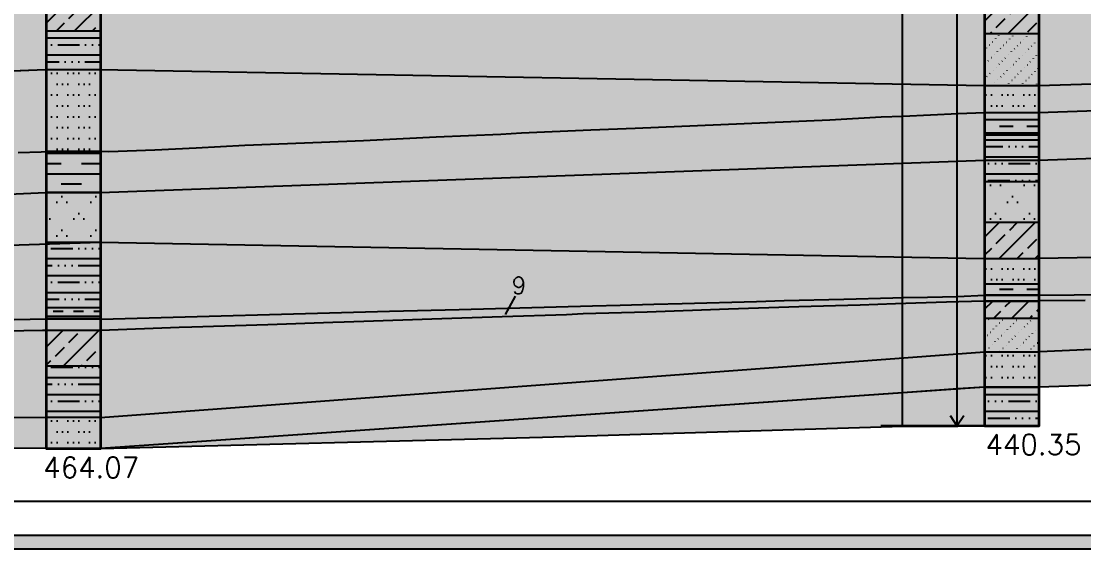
# Model space of a CAD drawing. Header units: millimetres. Extents: x 1392 to 3648, y 316 to 852.
# Drawn here: x 1518.6 to 1675.1, y 315.7 to 393.4 of the extents above; entities that cross this region are included whole.
import ezdxf

# ---------------------------------------------------------------- set-up
doc = ezdxf.new("R2010")
doc.units = ezdxf.units.MM
for name, color, linetype in [('图例', 250, 'Continuous'), ('图签图框', 7, 'Continuous'), ('地层', 5, 'Continuous'), ('基岩承压含水层', 131, 'Continuous'), ('煤层', 250, 'Continuous'), ('钻孔', 250, 'Continuous')]:
    doc.layers.add(name, color=color, linetype=linetype)
doc.layers.add('隔水层', color=21, linetype='Continuous', true_color=0xffab57)
doc.styles.get("Standard").update_dxf_attribs({"font": 'txt', "bigfont": 'gbcbig.shx'})
pattern_1 = [(0, (1388.7976, 311.732), (2.5, 2.5), [0, -5]), (0, (1390.2976, 311.732), (2.5, 2.5), [0, -5]), (0, (1389.5476, 312.562), (2.5, 2.5), [0, -5])]
pattern_2 = [(0, (1387.8476, 312.102), (1.6, 1.6), [0, -3.2]), (0, (1388.6476, 312.102), (1.6, 1.6), [0, -3.2]), (0, (1389.4476, 312.102), (1.6, 1.6), [0, -3.2])]
pattern_3 = [(0, (1387.0476, 310.902), (0, 2.5), []), (0, (1389.0476, 312.402), (3, 2.5), [3, -4]), (0, (1393.0476, 312.402), (3, 2.5), [0, -1, 0, -1, 0, -1])]
pattern_4 = [(45, (1387.0476, 310.902), (-2.65165, 2.65165), []), (45, (1389.6993, 310.902), (-2.65165, 2.65165), [1.875, -0.9375])]
pattern_5 = [(45, (1387.0476, 310.902), (-0.707107, 1.4142136), [0.04, -0.6])]
pattern_6 = [(0, (1387.048, 318.902), (0, 8), [8, 0]), (0, (1392.648, 311.902), (0, 8), [2, -6]), (0, (1392.648, 315.902), (0, 8), [2, -6]), (0, (1387.048, 312.902), (0, 8), [8, 0]), (0, (1387.048, 316.902), (0, 8), [8, 0]), (0, (1387.048, 314.902), (0, 8), [8, 0]), (0, (1388.648, 311.902), (0, 8), [2, -6]), (0, (1387.048, 313.902), (0, 8), [1.6, -6.4]), (0, (1390.648, 313.902), (0, 8), [2, -6]), (0, (1388.648, 315.902), (0, 8), [2, -6]), (0, (1387.048, 317.902), (0, 8), [1.6, -6.4]), (0, (1390.648, 317.902), (0, 8), [2, -6]), (0, (1394.648, 313.902), (0, 8), [0.4, -7.6]), (0, (1394.648, 317.902), (0, 8), [0.4, -7.6])]

msp = doc.modelspace()

# ---------------------------------------------------------------- hatches: boundary and pattern name
at = {"layer": '图例'}
h = msp.add_hatch(dxfattribs=at)
h.set_pattern_fill('ANSI33', color=256, scale=15, style=0)
h.set_pattern_definition(pattern_4)
h.paths.add_polyline_path([(1530.28, 391.94), (1530.28, 397.47), (1522.25, 397.47), (1522.25, 391.94)])
h = msp.add_hatch(dxfattribs=at)
h.set_pattern_fill('ANSI33', color=256, scale=15, style=0)
h.set_pattern_definition(pattern_4)
h.paths.add_polyline_path([(1668.49, 391.55), (1668.49, 397.27), (1660.45, 397.27), (1660.45, 391.55)])
h = msp.add_hatch(dxfattribs=at)
h.set_pattern_fill('ANSI33', color=256, scale=15, style=0)
h.set_pattern_definition(pattern_4)
h.paths.add_polyline_path([(1668.49, 358.43), (1668.49, 363.75), (1660.45, 363.75), (1660.45, 358.43)])
h = msp.add_hatch(dxfattribs=at)
h.set_pattern_fill('ANSI33', color=256, scale=15, style=0)
h.set_pattern_definition(pattern_4)
h.paths.add_polyline_path([(1668.49, 349.65), (1668.49, 352.15), (1660.45, 352.15), (1660.45, 349.65)])
h = msp.add_hatch(dxfattribs=at)
h.set_pattern_fill('ANSI33', color=256, scale=15, style=0)
h.set_pattern_definition(pattern_4)
h.paths.add_polyline_path([(1530.28, 342.56), (1530.28, 347.81), (1522.25, 347.81), (1522.25, 342.56)])
at = {"layer": '图签图框'}
h = msp.add_hatch(color=256, dxfattribs=at)
h.paths.add_polyline_path([(1392.14, 315.66), (2316.89, 315.66), (2316.89, 847.4), (1392.14, 847.4)])
h.paths.add_polyline_path([(1394.14, 317.66), (2314.89, 317.66), (2314.89, 845.4), (1394.14, 845.4)], flags=16)
at = {"layer": '基岩承压含水层'}
for points in [[(1715.27, 381.59), (1723.89, 381.82), (1730.1, 382.12), (1739.29, 382.33), (1739.24, 386.09), (1668.45, 383.92), (1660.45, 383.92), (1530.12, 386.27), (1522.15, 386.25), (1474.77, 384.37), (1474.77, 371.71), (1485.53, 372.23), (1502.57, 373.16), (1518.14, 374.01), (1521.52, 374.15), (1522.25, 374.17), (1530.28, 374.21), (1531.46, 374.17), (1538.25, 374.42), (1544.36, 374.72), (1551.52, 375.12), (1562.78, 375.57), (1568.99, 375.81), (1579.68, 376.33), (1589.21, 376.72), (1592.23, 376.91), (1602.46, 377.39), (1608.97, 377.62), (1637.68, 378.85), (1645.21, 379.27), (1648.4, 379.37), (1656.54, 379.76), (1660.45, 379.91), (1668.49, 379.93), (1669.8, 379.97), (1699.65, 381.02), (1708.3, 381.3)], [(1474.77, 358.94), (1474.77, 366), (1522.15, 368.13), (1530.25, 368.15), (1660.45, 372.92), (1668.37, 372.92), (1739.32, 375.39), (1739.17, 359.66), (1668.45, 358.43), (1660.36, 358.36), (1530.26, 360.78)], [(1474.77, 334.53), (1522.18, 335.02), (1530.25, 334.98), (1660.45, 344.68), (1668.61, 344.7), (1739.31, 347.91), (1739.31, 341.88), (1668.49, 339.44), (1660.45, 339.44), (1530.28, 330.44), (1522.25, 330.45), (1474.77, 330.47)]]:
    msp.add_hatch(color=256, dxfattribs=at).paths.add_polyline_path(points)
at = {"layer": '煤层'}
msp.add_hatch(color=256, dxfattribs=at).paths.add_polyline_path([(1474.77, 348.54), (1493.92, 348.95), (1522.24, 349.51), (1530.34, 349.49), (1572.82, 350.64), (1583.06, 350.9), (1602.69, 351.43), (1606.79, 351.55), (1611.72, 351.7), (1615.89, 351.8), (1626.86, 352.09), (1630.92, 352.22), (1639.74, 352.44), (1646.93, 352.62), (1648.49, 352.67), (1652.04, 352.74), (1656.44, 352.81), (1660.45, 352.99), (1668.51, 353), (1673.66, 353.05), (1678.85, 353.14), (1685.81, 353.28), (1689.12, 353.26), (1690.5, 353.36), (1697.24, 353.44), (1708.29, 353.6), (1730.77, 354), (1737.18, 354.1), (1739.22, 354.07), (1739.28, 354.07), (1739.26, 352.91), (1738.43, 352.93), (1721.17, 352.74), (1709.26, 352.63), (1702.7, 352.53), (1694.34, 352.44), (1675.28, 352.25), (1668.27, 352.16), (1660.36, 352.15), (1654.82, 351.99), (1647.31, 351.73), (1642.13, 351.56), (1633.1, 351.29), (1622.75, 350.93), (1610.76, 350.51), (1601.33, 350.25), (1598.89, 350.12), (1589.4, 349.83), (1579.04, 349.48), (1576.22, 349.38), (1566.13, 349.03), (1564.46, 348.98), (1554.89, 348.65), (1543.71, 348.31), (1541.83, 348.25), (1530.29, 347.82), (1521.72, 347.81), (1491.37, 347.27), (1475.27, 346.95), (1474.77, 346.94)])
at = {"layer": '钻孔'}
h = msp.add_hatch(dxfattribs=at)
h.set_pattern_fill('WB09', color=256, scale=10, style=0, pattern_type=2)
h.set_pattern_definition(pattern_3)
h.paths.add_polyline_path([(1530.28, 386.27), (1530.28, 391.94), (1522.25, 391.94), (1522.25, 386.27)])
h = msp.add_hatch(dxfattribs=at)
h.set_pattern_fill('Q111', color=256, scale=5, style=0, pattern_type=2)
h.set_pattern_definition(pattern_5)
h.paths.add_polyline_path([(1660.45, 391.55), (1660.45, 383.92), (1668.49, 383.92), (1668.49, 391.55)])
h = msp.add_hatch(dxfattribs=at)
h.set_pattern_fill('QF03', color=256, scale=8, style=0, pattern_type=2)
h.set_pattern_definition(pattern_2)
h.paths.add_polyline_path([(1530.28, 386.27), (1522.25, 386.27), (1522.25, 374.17), (1530.28, 374.21)])
h = msp.add_hatch(dxfattribs=at)
h.set_pattern_fill('QF03', color=256, scale=8, style=0, pattern_type=2)
h.set_pattern_definition(pattern_2)
h.paths.add_polyline_path([(1668.49, 379.93), (1668.49, 383.92), (1660.45, 383.92), (1660.45, 379.91)])
h = msp.add_hatch(dxfattribs=at)
h.set_pattern_fill('XA01', color=256, scale=8, style=0, pattern_type=2)
h.set_pattern_definition(pattern_6)
h.paths.add_polyline_path([(1668.49, 376.63), (1668.49, 379.91), (1660.45, 379.91), (1660.45, 376.63)])
h = msp.add_hatch(dxfattribs=at)
h.set_pattern_fill('WB09', color=256, scale=10, style=0, pattern_type=2)
h.set_pattern_definition(pattern_3)
h.paths.add_polyline_path([(1668.49, 376.63), (1660.45, 376.63), (1660.45, 369.75), (1668.49, 369.75)])
h = msp.add_hatch(dxfattribs=at)
h.set_pattern_fill('XA01', color=256, scale=12, style=0, pattern_type=2)
h.set_pattern_definition([(0, (1387.048, 322.902), (0, 12), [12, 0]), (0, (1395.448, 312.402), (0, 12), [3, -9]), (0, (1395.448, 318.402), (0, 12), [3, -9]), (0, (1387.048, 313.902), (0, 12), [12, 0]), (0, (1387.048, 319.902), (0, 12), [12, 0]), (0, (1387.048, 316.902), (0, 12), [12, 0]), (0, (1389.448, 312.402), (0, 12), [3, -9]), (0, (1387.048, 315.402), (0, 12), [2.4, -9.6]), (0, (1392.448, 315.402), (0, 12), [3, -9]), (0, (1389.448, 318.402), (0, 12), [3, -9]), (0, (1387.048, 321.402), (0, 12), [2.4, -9.6]), (0, (1392.448, 321.402), (0, 12), [3, -9]), (0, (1398.448, 315.402), (0, 12), [0.6, -11.4]), (0, (1398.448, 321.402), (0, 12), [0.6, -11.4])])
h.paths.add_polyline_path([(1522.25, 374.17), (1522.25, 368.15), (1530.28, 368.15), (1530.28, 374.17)])
h = msp.add_hatch(dxfattribs=at)
h.set_pattern_fill('QF04', color=256, scale=10, style=0, pattern_type=2)
h.set_pattern_definition(pattern_1)
h.paths.add_polyline_path([(1660.45, 369.75), (1660.45, 363.75), (1668.49, 363.75), (1668.49, 369.75)])
h = msp.add_hatch(dxfattribs=at)
h.set_pattern_fill('QF04', color=256, scale=10, style=0, pattern_type=2)
h.set_pattern_definition(pattern_1)
h.paths.add_polyline_path([(1530.28, 360.76), (1530.28, 368.15), (1522.25, 368.15), (1522.25, 360.76)])
h = msp.add_hatch(dxfattribs=at)
h.set_pattern_fill('WB09', color=256, scale=10, style=0, pattern_type=2)
h.set_pattern_definition(pattern_3)
h.paths.add_polyline_path([(1522.25, 360.76), (1522.25, 351.13), (1530.28, 351.13), (1530.28, 360.76)])
h = msp.add_hatch(dxfattribs=at)
h.set_pattern_fill('QF03', color=256, scale=8, style=0, pattern_type=2)
h.set_pattern_definition(pattern_2)
h.paths.add_polyline_path([(1660.45, 358.43), (1660.45, 354.68), (1668.49, 354.68), (1668.49, 358.43)])
h = msp.add_hatch(dxfattribs=at)
h.set_pattern_fill('XA01', color=256, scale=8, style=0, pattern_type=2)
h.set_pattern_definition(pattern_6)
h.paths.add_polyline_path([(1668.49, 353), (1668.49, 354.68), (1660.45, 354.68), (1660.45, 353)])
h = msp.add_hatch(dxfattribs=at)
h.set_pattern_fill('XA01', color=256, scale=6, style=0, pattern_type=2)
h.set_pattern_definition([(0, (1387.0476, 316.902), (0, 6), [6, 0]), (0, (1391.2476, 311.652), (0, 6), [1.5, -4.5]), (0, (1391.2476, 314.652), (0, 6), [1.5, -4.5]), (0, (1387.0476, 312.402), (0, 6), [6, 0]), (0, (1387.0476, 315.402), (0, 6), [6, 0]), (0, (1387.0476, 313.902), (0, 6), [6, 0]), (0, (1388.2476, 311.652), (0, 6), [1.5, -4.5]), (0, (1387.0476, 313.152), (0, 6), [1.2, -4.8]), (0, (1389.7476, 313.152), (0, 6), [1.5, -4.5]), (0, (1388.2476, 314.652), (0, 6), [1.5, -4.5]), (0, (1387.0476, 316.152), (0, 6), [1.2, -4.8]), (0, (1389.7476, 316.152), (0, 6), [1.5, -4.5]), (0, (1392.7476, 313.152), (0, 6), [0.3, -5.7]), (0, (1392.7476, 316.152), (0, 6), [0.3, -5.7])])
h.paths.add_polyline_path([(1530.28, 349.51), (1530.28, 351.13), (1522.25, 351.13), (1522.25, 349.51)])
h = msp.add_hatch(dxfattribs=at)
h.set_pattern_fill('Q111', color=256, scale=5, style=0, pattern_type=2)
h.set_pattern_definition(pattern_5)
h.paths.add_polyline_path([(1668.49, 344.68), (1668.49, 349.65), (1660.45, 349.65), (1660.45, 344.68)])
h = msp.add_hatch(dxfattribs=at)
h.set_pattern_fill('QF03', color=256, scale=8, style=0, pattern_type=2)
h.set_pattern_definition(pattern_2)
h.paths.add_polyline_path([(1660.45, 344.68), (1660.45, 339.44), (1668.49, 339.44), (1668.49, 344.68)])
h = msp.add_hatch(dxfattribs=at)
h.set_pattern_fill('WB09', color=256, scale=10, style=0, pattern_type=2)
h.set_pattern_definition(pattern_3)
h.paths.add_polyline_path([(1522.25, 342.56), (1522.25, 334.98), (1530.28, 334.98), (1530.28, 342.56)])
h = msp.add_hatch(dxfattribs=at)
h.set_pattern_fill('WB09', color=256, scale=10, style=0, pattern_type=2)
h.set_pattern_definition(pattern_3)
h.paths.add_polyline_path([(1668.49, 333.77), (1668.49, 339.44), (1660.45, 339.44), (1660.45, 333.77)])
h = msp.add_hatch(dxfattribs=at)
h.set_pattern_fill('QF03', color=256, scale=8, style=0, pattern_type=2)
h.set_pattern_definition(pattern_2)
h.paths.add_polyline_path([(1530.28, 330.44), (1530.28, 334.98), (1522.25, 334.98), (1522.25, 330.45)])
at = {"layer": '隔水层'}
for points in [[(1474.77, 394.79), (1474.77, 384.37), (1493.13, 385.1), (1517.32, 386.06), (1522.12, 386.27), (1530.12, 386.27), (1660.45, 383.92), (1668.45, 383.92), (1739.24, 386.09), (1739.24, 399.14), (1668.42, 397.29), (1660.45, 397.27), (1530.1, 399.71), (1522.05, 399.71)], [(1739.32, 375.39), (1739.29, 382.33), (1730.1, 382.12), (1723.89, 381.82), (1715.27, 381.59), (1708.3, 381.3), (1699.65, 381.02), (1669.8, 379.97), (1668.49, 379.93), (1660.45, 379.91), (1656.54, 379.76), (1648.4, 379.37), (1645.21, 379.27), (1637.68, 378.85), (1608.97, 377.62), (1602.46, 377.39), (1592.23, 376.91), (1589.21, 376.72), (1579.68, 376.33), (1568.99, 375.81), (1562.78, 375.57), (1551.52, 375.12), (1544.36, 374.72), (1538.25, 374.42), (1531.46, 374.17), (1530.28, 374.21), (1522.25, 374.17), (1521.52, 374.15), (1518.14, 374.01), (1502.57, 373.16), (1485.53, 372.23), (1474.77, 371.71), (1474.77, 366), (1522.15, 368.13), (1530.25, 368.15), (1660.45, 372.92), (1668.37, 372.92)], [(1739.17, 359.66), (1668.45, 358.43), (1660.36, 358.36), (1530.26, 360.78), (1474.77, 358.94), (1474.77, 348.54), (1493.92, 348.95), (1522.24, 349.51), (1530.34, 349.49), (1572.82, 350.64), (1583.06, 350.9), (1602.69, 351.43), (1606.79, 351.55), (1611.72, 351.7), (1615.89, 351.8), (1626.86, 352.09), (1630.92, 352.22), (1639.74, 352.44), (1646.93, 352.62), (1648.49, 352.67), (1652.04, 352.74), (1656.44, 352.81), (1660.45, 352.99), (1668.51, 353), (1673.66, 353.05), (1678.85, 353.14), (1685.81, 353.28), (1689.12, 353.26), (1690.5, 353.36), (1697.24, 353.44), (1708.29, 353.6), (1730.77, 354), (1737.18, 354.1), (1739.22, 354.07)], [(1660.45, 344.68), (1668.61, 344.7), (1739.31, 347.91), (1739.26, 352.91), (1738.43, 352.93), (1721.17, 352.74), (1709.26, 352.63), (1702.7, 352.53), (1694.34, 352.44), (1675.28, 352.25), (1668.27, 352.16), (1660.36, 352.15), (1654.82, 351.99), (1647.31, 351.73), (1642.13, 351.56), (1633.1, 351.29), (1622.75, 350.93), (1610.76, 350.51), (1601.33, 350.25), (1598.89, 350.12), (1589.4, 349.83), (1579.04, 349.48), (1576.22, 349.38), (1566.13, 349.03), (1564.46, 348.98), (1554.89, 348.65), (1543.71, 348.31), (1541.83, 348.25), (1530.29, 347.82), (1521.72, 347.81), (1491.37, 347.27), (1475.27, 346.95), (1474.77, 346.94), (1474.77, 334.53), (1522.18, 335.02), (1530.25, 334.98)], [(1530.28, 330.44), (1595.34, 332.09), (1648.45, 333.73), (1656.51, 333.73), (1660.45, 333.77), (1668.49, 333.77), (1668.49, 339.44), (1660.45, 339.44), (1656.53, 339.24), (1648.36, 338.62)]]:
    msp.add_hatch(color=256, dxfattribs=at).paths.add_polyline_path(points)

# ---------------------------------------------------------------- linework, layer by layer
at = {"layer": '图签图框'}
for points in [[(1392.14, 315.66), (2316.89, 315.66), (2316.89, 847.4), (1392.14, 847.4)], [(1394.14, 317.66), (2314.89, 317.66), (2314.89, 845.4), (1394.14, 845.4)], [(1399.14, 322.66), (2309.89, 322.66), (2309.89, 840.4), (1399.14, 840.4)]]:
    msp.add_lwpolyline(points, close=True, dxfattribs=at)
at = {"layer": '地层'}
msp.add_lwpolyline([(1518.14, 374.01), (1521.52, 374.15), (1522.25, 374.17), (1530.28, 374.21), (1531.46, 374.17), (1538.25, 374.42), (1544.36, 374.72), (1551.52, 375.12), (1562.78, 375.57), (1568.99, 375.81), (1579.68, 376.33), (1589.21, 376.72), (1592.23, 376.91), (1602.46, 377.39), (1608.97, 377.62), (1637.68, 378.85), (1645.21, 379.27), (1648.4, 379.37), (1656.54, 379.76), (1660.45, 379.91), (1668.49, 379.93), (1669.8, 379.97), (1699.65, 381.02)], dxfattribs=at)
at = {"layer": '基岩承压含水层'}
msp.add_lwpolyline([(1474.77, 371.71), (1474.77, 384.37), (1522.15, 386.25), (1530.12, 386.27), (1660.45, 383.92), (1668.45, 383.92), (1739.24, 386.09), (1739.29, 382.33)], dxfattribs=at)
for points, elevation in [([(1474.77, 358.94), (1474.77, 366), (1522.15, 368.13), (1530.25, 368.15), (1660.45, 372.92), (1668.37, 372.92), (1739.32, 375.39), (1739.17, 359.66), (1668.45, 358.43), (1660.36, 358.36), (1530.26, 360.78), (1474.77, 358.94)], 148), ([(1474.77, 334.53), (1522.18, 335.02), (1530.25, 334.98), (1660.45, 344.68), (1668.61, 344.7), (1739.31, 347.91), (1739.31, 341.88), (1668.49, 339.44), (1660.45, 339.44), (1530.28, 330.44), (1522.25, 330.45), (1474.77, 330.47), (1474.77, 334.53)], 151)]:
    msp.add_lwpolyline(points, dxfattribs=dict(at, elevation=elevation))
at = {"layer": '煤层'}
msp.add_line((1589.87, 350.17), (1591.38, 352.85), dxfattribs=at)
for points in [[(1675.28, 352.25), (1668.27, 352.16), (1660.36, 352.15), (1654.82, 351.99), (1647.31, 351.73), (1642.13, 351.56), (1633.1, 351.29), (1622.75, 350.93), (1610.76, 350.51), (1601.33, 350.25), (1598.89, 350.12), (1589.4, 349.83), (1579.04, 349.48), (1576.22, 349.38), (1566.13, 349.03), (1564.46, 348.98), (1554.89, 348.65), (1543.71, 348.31), (1541.83, 348.25), (1530.29, 347.82), (1521.72, 347.81), (1491.37, 347.27)], [(1493.92, 348.95), (1522.24, 349.51), (1530.34, 349.49), (1572.82, 350.64), (1583.06, 350.9), (1602.69, 351.43), (1606.79, 351.55), (1611.72, 351.7), (1615.89, 351.8), (1626.86, 352.09), (1630.92, 352.22), (1639.74, 352.44), (1646.93, 352.62), (1648.49, 352.67), (1652.04, 352.74), (1656.44, 352.81), (1660.45, 352.99), (1668.51, 353), (1673.66, 353.05), (1678.85, 353.14)]]:
    msp.add_lwpolyline(points, dxfattribs=at)
at = {"layer": '钻孔'}
for p, q in [((1522.25, 391.94, 2), (1530.28, 391.94, 2)), ((1660.45, 391.55, 1), (1668.49, 391.55, 1)), ((1522.25, 386.27, 1), (1530.28, 386.27, 1)), ((1660.45, 383.92, 1), (1668.49, 383.92, 1)), ((1660.45, 379.91), (1668.49, 379.91)), ((1660.45, 376.63, 1), (1668.49, 376.63, 1)), ((1530.28, 374.17), (1522.25, 374.17)), ((1660.45, 369.75, 1), (1668.49, 369.75, 1)), ((1530.28, 368.15, 1), (1522.25, 368.15, 1)), ((1660.45, 363.75, 1), (1668.49, 363.75, 1)), ((1530.28, 360.76, 1), (1522.25, 360.76, 1)), ((1660.45, 358.43, 1), (1668.49, 358.43, 1)), ((1660.45, 352.15, 1), (1668.49, 352.15, 1)), ((1530.28, 351.13, 1), (1522.25, 351.13, 1)), ((1530.28, 349.51, 1), (1522.25, 349.51, 1)), ((1530.28, 347.81, 1), (1522.25, 347.81, 1)), ((1530.28, 342.56, 1), (1522.25, 342.56, 1)), ((1530.28, 334.98, 1), (1522.25, 334.98, 1))]:
    msp.add_line(p, q, dxfattribs=at)
at = {"layer": '钻孔', "linetype": 'Continuous', "lineweight": 35}
for points, elevation in [([(1526.25, 802.54), (1522.25, 794.52), (1522.25, 330.45), (1530.28, 330.44), (1530.25, 794.52), (1526.25, 802.54)], 100), ([(1660.45, 774.08), (1660.45, 333.77), (1668.49, 333.77), (1668.49, 774.08)], 2)]:
    msp.add_lwpolyline(points, dxfattribs=dict(at, elevation=elevation))
at = {"layer": '钻孔'}
for points in [[(1648.37, 333.77), (1648.37, 727.52)], [(1655.36, 335.29), (1656.36, 333.77), (1657.41, 335.31)]]:
    msp.add_lwpolyline(points, dxfattribs=at)
for points, elevation in [([(1656.36, 451.82), (1656.36, 333.77)], 221), ([(1656.36, 369.54), (1656.36, 333.77)], 203), ([(1660.45, 349.65), (1668.49, 349.65)], 1), ([(1660.45, 344.68), (1668.49, 344.68)], 1), ([(1660.45, 339.44), (1668.49, 339.44)], 1), ([(1660.45, 333.77), (1645.18, 333.77)], 2)]:
    msp.add_lwpolyline(points, dxfattribs=dict(at, elevation=elevation))
at = {"layer": '钻孔', "elevation": 1}
msp.add_lwpolyline([(1660.45, 354.68), (1668.49, 354.68), (1668.49, 353), (1660.45, 353)], close=True, dxfattribs=at)
at = {"layer": '钻孔', "linetype": 'Continuous', "elevation": 100}
msp.add_lwpolyline([(1660.45, 339.44), (1668.49, 339.44)], dxfattribs=at)
at = {"layer": '隔水层'}
for points, elevation in [([(1474.77, 394.79), (1474.77, 384.37), (1493.13, 385.1), (1517.32, 386.06), (1522.12, 386.27), (1530.12, 386.27), (1660.45, 383.92), (1668.45, 383.92), (1739.24, 386.09), (1739.24, 399.14), (1668.42, 397.29), (1660.45, 397.27), (1530.1, 399.71), (1522.05, 399.71), (1474.77, 394.79)], 144), ([(1530.28, 330.44), (1595.34, 332.09), (1648.45, 333.73), (1656.51, 333.73), (1660.45, 333.77), (1668.49, 333.77), (1668.49, 339.44), (1660.45, 339.44), (1656.53, 339.24), (1648.36, 338.62), (1530.28, 330.44)], 1)]:
    msp.add_lwpolyline(points, dxfattribs=dict(at, elevation=elevation))

# ---------------------------------------------------------------- texts
at = {"layer": '煤层', "insert": (1590.81, 355.7), "char_height": 2.5, "width": 5.0347, "attachment_point": 1}
msp.add_mtext('9', dxfattribs=at)
at = {"layer": '钻孔', "char_height": 3, "width": 17.7039, "attachment_point": 1}
for s, insert in [('440.35', (1660.59, 332.51)), ('464.07', (1521.81, 329.13))]:
    msp.add_mtext(s, dxfattribs=dict(at, insert=insert))

doc.saveas('drawing.dxf')
